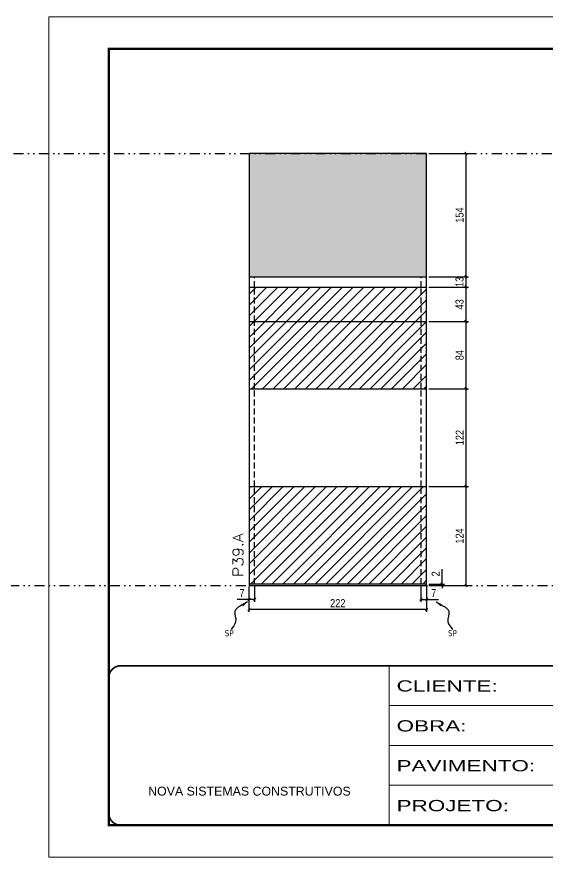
# Model space of a CAD drawing. Extents: x 13741 to 27878, y -21631 to 6985.
# Drawn here: x 19128 to 19791, y -7848 to -6798 of the extents above; entities that cross this region are included whole.
import ezdxf

# ---------------------------------------------------------------- set-up
doc = ezdxf.new("R2010")
doc.units = 0
for name, pattern in [('CONTINUO', [0]), ('DASHED', [0.75, 0.5, -0.25]), ('DIVIDE2', [0.625, 0.25, -0.125, 0, -0.125, 0, -0.125]), ('HIDDEN', [0.375, 0.25, -0.125])]:
    doc.linetypes.add(name, pattern=pattern)
for name, color, linetype in [('COTA', 241, 'Continuous'), ('Nível', 160, 'Continuous'), ('Painéis', 200, 'Continuous'), ('Sarrafo de Pressão', 42, 'HIDDEN'), ('texto', 7, 'Continuous')]:
    doc.layers.add(name, color=color, linetype=linetype)
for name, color, linetype, lineweight in [('Folhas', 255, 'Continuous', 9), ('Hachura', 251, 'Continuous', 9), ('SARRAFO DE PRESSAO', 251, 'DASHED', 9), ('Texto Seção', 7, 'Continuous', 15)]:
    doc.layers.add(name, color=color, linetype=linetype, lineweight=lineweight)
doc.styles.add('ARIAL', font='arial.ttf')
doc.styles.add('COTA TECNICA', font='techl___.ttf', dxfattribs={"height": 10})
doc.styles.add('COTA TECNICA-50', font='techl___.ttf', dxfattribs={"height": 10})
doc.styles.add('REGUA-120', font='ROMANS.shx', dxfattribs={"height": 15})
doc.styles.get("Standard").update_dxf_attribs({"font": 'arial.ttf'})
doc.styles.add('Tecnologia', font='')
doc.styles.get('Tecnologia').set_extended_font_data('Forgotten Futurist')
doc.dimstyles.new('COTA PAINEL-50', dxfattribs={"dimtxt": 10, "dimasz": 3, "dimexe": 3, "dimexo": 3, "dimgap": 3, "dimtad": 1, "dimdec": 1, "dimzin": 12, "dimdsep": 46, "dimtxsty": 'COTA TECNICA-50', "dimblk1": 'OBLIQUE', "dimblk2": 'OBLIQUE', "dimsah": 1, "dimcen": 0.9, "dimclrd": 4, "dimclre": 4, "dimclrt": 240, "dimadec": 1, "dimazin": 3, "dimtfac": 1, "dimtdec": 1, "dimtmove": 0, "dimatfit": 3, "dimfxl": 1, "dimtolj": 1, "dimtzin": 12, "dimarcsym": 0})
doc.dimstyles.new('PAINEL', dxfattribs={"dimtxt": 10, "dimasz": 3, "dimexe": 3, "dimexo": 3, "dimgap": 3, "dimtad": 1, "dimdec": 1, "dimzin": 12, "dimdsep": 46, "dimtxsty": 'COTA TECNICA', "dimblk1": 'OBLIQUE', "dimblk2": 'OBLIQUE', "dimsah": 1, "dimcen": 0.9, "dimclrd": 4, "dimclre": 4, "dimclrt": 240, "dimadec": 1, "dimazin": 3, "dimtfac": 1, "dimtdec": 1, "dimtmove": 0, "dimatfit": 3, "dimfxl": 1, "dimtolj": 1, "dimtzin": 12, "dimarcsym": 0})
doc.dimstyles.get("Standard").update_dxf_attribs({"dimtxt": 0.18, "dimasz": 0.18, "dimexe": 0.18, "dimexo": 0.0625, "dimgap": 0.09, "dimtad": 0, "dimtih": 1, "dimtoh": 1, "dimdec": 4, "dimzin": 0, "dimdsep": 46, "dimtxsty": 'Standard', "dimcen": 0.09, "dimadec": 0, "dimazin": 0, "dimtfac": 1, "dimtdec": 4, "dimtofl": 0, "dimtmove": 0, "dimatfit": 3, "dimfxl": 1, "dimtolj": 1, "dimtzin": 0, "dimarcsym": 0})

# ---------------------------------------------------------------- blocks, each defined once
blk = doc.blocks.new('9999999999')
at = {"color": 30, "linetype": 'CONTINUO'}
for p, q in [((98564.6, 34230.2), (98564.6, 34429.4)), ((98564.6, 34379.6), (99584, 34379.6)), ((98564.6, 34329.8), (99488, 34329.8)), ((99584, 34329.8), (99488, 34329.8)), ((99488, 34329.8), (99488, 34230.2)), ((98564.6, 34280), (99488, 34280))]:
    blk.add_line(p, q, dxfattribs=at)
at = {"color": 30, "linetype": 'CONTINUO', "const_width": 2}
blk.add_lwpolyline([(99584, 34230.2), (99584, 34414.4, 0.414214), (99569, 34429.4), (98229, 34429.4, 0.414214), (98214, 34414.4), (98214, 34245.2, 0.414214), (98229, 34230.2), (99584, 34230.2)], format="xyb", dxfattribs=at)
at = {"layer": 'Folhas'}
blk.add_lwpolyline([(98139, 34190.2), (99624, 34190.2), (99624, 35240.2), (98139, 35240.2)], close=True, dxfattribs=at)
at = {"layer": 'Folhas', "color": 30, "const_width": 3}
blk.add_lwpolyline([(98214, 34230.2), (99584, 34230.2), (99584, 35200.2), (98214, 35200.2)], close=True, dxfattribs=at)
at = {"color": 7, "linetype": 'Continuous', "ltscale": 5, "style": 'ARIAL'}
for s, height, p in [('SKR', 15.48, (98837.7, 34393.1)), ('LEAF LOEFGREN', 15.483, (98837.7, 34343.3)), ('2° SUBSOLO SUPERIOR', 15.483, (98837.7, 34293.5)), ('NOVA SISTEMAS CONSTRUTIVOS', 11.059, (98263.2, 34267.2)), ('PILARES', 15.48, (98837.7, 34243.7))]:
    blk.add_text(s, height=height, dxfattribs=at).set_placement(p)
at = {"layer": 'Folhas', "color": 7, "style": 'Tecnologia', "width": 1.5}
for s, p in [('CLIENTE:', (98573.7, 34397.2)), ('OBRA:', (98573.7, 34347.3)), ('PAVIMENTO:', (98573.7, 34297.5)), ('PROJETO:', (98573.7, 34247.7))]:
    blk.add_text(s, height=14, dxfattribs=at).set_placement(p)
blk = doc.blocks.new('_Oblique')
at = {"color": 0, "linetype": 'ByBlock', "lineweight": -2}
blk.add_line((-0.5, -0.5), (0.5, 0.5), dxfattribs=at)
blk = doc.blocks.new('*D2103')
at = {"layer": 'COTA', "color": 4, "lineweight": -2, "transparency": 16777216}
for p, q in [((19418.7, -7509.9), (19418.7, -7541.8)), ((19640.7, -7509.9), (19640.7, -7541.8)), ((19640.7, -7538.8), (19418.7, -7538.8))]:
    blk.add_line(p, q, dxfattribs=at)
at = {"layer": 'Defpoints', "color": 0, "transparency": 16777216}
for p in [(19418.7, -7506.9), (19640.7, -7506.9), (19418.7, -7538.8)]:
    blk.add_point(p, dxfattribs=at)
at = {"layer": 'COTA', "color": 4, "lineweight": -2, "transparency": 16777216, "xscale": 3, "yscale": 3, "zscale": 3, "rotation": 180}
blk.add_blockref('_Oblique', (19418.7, -7538.8), dxfattribs=at)
at = {"layer": 'COTA', "color": 4, "lineweight": -2, "transparency": 16777216, "xscale": 3, "yscale": 3, "zscale": 3}
blk.add_blockref('_Oblique', (19640.7, -7538.8), dxfattribs=at)
at = {"layer": 'COTA', "color": 240, "transparency": 16777216, "insert": (19529.7, -7530.8), "char_height": 10, "attachment_point": 5, "style": 'COTA TECNICA'}
blk.add_mtext('\\A1;222', dxfattribs=at)
blk = doc.blocks.new('*D2104')
at = {"layer": 'COTA', "color": 4, "lineweight": -2, "transparency": 16777216}
for p, q in [((19633.7, -7509.9), (19633.7, -7529.1)), ((19640.7, -7511.9), (19640.7, -7529.1)), ((19633.7, -7526.1), (19640.7, -7526.1)), ((19640.7, -7526.1), (19655.5, -7526.1))]:
    blk.add_line(p, q, dxfattribs=at)
at = {"layer": 'Defpoints', "color": 0, "transparency": 16777216}
for p in [(19633.7, -7506.9), (19640.7, -7508.9), (19640.7, -7526.1)]:
    blk.add_point(p, dxfattribs=at)
at = {"layer": 'COTA', "color": 4, "lineweight": -2, "transparency": 16777216, "xscale": 3, "yscale": 3, "zscale": 3, "rotation": 180}
blk.add_blockref('_Oblique', (19633.7, -7526.1), dxfattribs=at)
at = {"layer": 'COTA', "color": 4, "lineweight": -2, "transparency": 16777216, "xscale": 3, "yscale": 3, "zscale": 3}
blk.add_blockref('_Oblique', (19640.7, -7526.1), dxfattribs=at)
at = {"layer": 'COTA', "color": 240, "transparency": 16777216, "insert": (19649.6, -7518.1), "char_height": 10, "attachment_point": 5, "style": 'COTA TECNICA-50'}
blk.add_mtext('\\A1;7', dxfattribs=at)
blk = doc.blocks.new('*D2105')
at = {"layer": 'COTA', "color": 4, "lineweight": -2, "transparency": 16777216}
for p, q in [((19418.7, -7511.9), (19418.7, -7529.1)), ((19425.7, -7509.9), (19425.7, -7529.1)), ((19418.7, -7526.1), (19404, -7526.1)), ((19425.7, -7526.1), (19418.7, -7526.1))]:
    blk.add_line(p, q, dxfattribs=at)
at = {"layer": 'Defpoints', "color": 0, "transparency": 16777216}
for p in [(19425.7, -7506.9), (19418.7, -7508.9), (19418.7, -7526.1)]:
    blk.add_point(p, dxfattribs=at)
at = {"layer": 'COTA', "color": 4, "lineweight": -2, "transparency": 16777216, "xscale": 3, "yscale": 3, "zscale": 3, "rotation": 180}
blk.add_blockref('_Oblique', (19418.7, -7526.1), dxfattribs=at)
at = {"layer": 'COTA', "color": 4, "lineweight": -2, "transparency": 16777216, "xscale": 3, "yscale": 3, "zscale": 3}
blk.add_blockref('_Oblique', (19425.7, -7526.1), dxfattribs=at)
at = {"layer": 'COTA', "color": 240, "transparency": 16777216, "insert": (19409.9, -7518.1), "char_height": 10, "attachment_point": 5, "style": 'COTA TECNICA-50'}
blk.add_mtext('\\A1;7', dxfattribs=at)
blk = doc.blocks.new('*D2106')
at = {"layer": 'COTA', "color": 4, "lineweight": -2, "transparency": 16777216}
for p, q in [((19660, -7506.9), (19660, -7488.1)), ((19643.7, -7506.9), (19663, -7506.9)), ((19660, -7508.9), (19660, -7506.9)), ((19643.7, -7508.9), (19663, -7508.9)), ((19660, -7508.9), (19660, -7511.9))]:
    blk.add_line(p, q, dxfattribs=at)
at = {"layer": 'Defpoints', "color": 0, "transparency": 16777216}
for p in [(19640.7, -7506.9), (19640.7, -7508.9), (19660, -7508.9)]:
    blk.add_point(p, dxfattribs=at)
at = {"layer": 'COTA', "color": 4, "lineweight": -2, "transparency": 16777216, "xscale": 3, "yscale": 3, "zscale": 3}
for p, rotation in [((19660, -7506.9), 270), ((19660, -7508.9), 90)]:
    blk.add_blockref('_Oblique', p, dxfattribs=dict(at, rotation=rotation))
at = {"layer": 'COTA', "color": 240, "transparency": 16777216, "insert": (19652, -7494.1), "char_height": 10, "attachment_point": 5, "rotation": 90, "style": 'COTA TECNICA-50'}
blk.add_mtext('\\A1;2', dxfattribs=at)
blk = doc.blocks.new('*D2107')
at = {"layer": 'COTA', "color": 4, "lineweight": -2, "transparency": 16777216}
for p, q in [((19643.7, -7262.9), (19693.1, -7262.9)), ((19690.1, -7384.9), (19690.1, -7262.9)), ((19643.7, -7384.9), (19693.1, -7384.9))]:
    blk.add_line(p, q, dxfattribs=at)
at = {"layer": 'Defpoints', "color": 0, "transparency": 16777216}
for p in [(19640.7, -7262.9), (19690.1, -7262.9), (19640.7, -7384.9)]:
    blk.add_point(p, dxfattribs=at)
at = {"layer": 'COTA', "color": 4, "lineweight": -2, "transparency": 16777216, "xscale": 3, "yscale": 3, "zscale": 3}
for p, rotation in [((19690.1, -7262.9), 90), ((19690.1, -7384.9), 270)]:
    blk.add_blockref('_Oblique', p, dxfattribs=dict(at, rotation=rotation))
at = {"layer": 'COTA', "color": 240, "transparency": 16777216, "insert": (19682.1, -7323.9), "char_height": 10, "attachment_point": 5, "rotation": 90, "style": 'COTA TECNICA-50'}
blk.add_mtext('\\A1;122', dxfattribs=at)
blk = doc.blocks.new('*D2114')
at = {"layer": 'COTA', "color": 4, "linetype": 'ByBlock', "lineweight": -2, "transparency": 16777216}
for p, q in [((19643.7, -7384.9), (19693.1, -7384.9)), ((19690.1, -7508.9), (19690.1, -7384.9)), ((19643.7, -7508.9), (19693.1, -7508.9))]:
    blk.add_line(p, q, dxfattribs=at)
at = {"layer": 'Defpoints', "color": 0, "linetype": 'ByBlock', "transparency": 16777216}
for p in [(19640.7, -7384.9), (19690.1, -7384.9), (19640.7, -7508.9)]:
    blk.add_point(p, dxfattribs=at)
at = {"layer": 'COTA', "color": 4, "linetype": 'ByBlock', "lineweight": -2, "transparency": 16777216, "xscale": 3, "yscale": 3, "zscale": 3}
for p, rotation in [((19690.1, -7384.9), 90), ((19690.1, -7508.9), 270)]:
    blk.add_blockref('_Oblique', p, dxfattribs=dict(at, rotation=rotation))
at = {"layer": 'COTA', "color": 240, "linetype": 'ByBlock', "transparency": 16777216, "insert": (19682, -7446.9), "char_height": 10, "attachment_point": 5, "rotation": 90, "style": 'COTA TECNICA'}
blk.add_mtext('\\A1;124', dxfattribs=at)
blk = doc.blocks.new('*D2115')
at = {"layer": 'COTA', "color": 4, "linetype": 'ByBlock', "lineweight": -2, "transparency": 16777216}
for p, q in [((19643.7, -7384.9), (19693.1, -7384.9)), ((19690.1, -7508.9), (19690.1, -7384.9)), ((19643.7, -7508.9), (19693.1, -7508.9))]:
    blk.add_line(p, q, dxfattribs=at)
at = {"layer": 'Defpoints', "color": 0, "linetype": 'ByBlock', "transparency": 16777216}
for p in [(19640.7, -7384.9), (19690.1, -7384.9), (19640.7, -7508.9)]:
    blk.add_point(p, dxfattribs=at)
at = {"layer": 'COTA', "color": 4, "linetype": 'ByBlock', "lineweight": -2, "transparency": 16777216, "xscale": 3, "yscale": 3, "zscale": 3}
for p, rotation in [((19690.1, -7384.9), 90), ((19690.1, -7508.9), 270)]:
    blk.add_blockref('_Oblique', p, dxfattribs=dict(at, rotation=rotation))
at = {"layer": 'COTA', "color": 240, "linetype": 'ByBlock', "transparency": 16777216, "insert": (19682, -7446.9), "char_height": 10, "attachment_point": 5, "rotation": 90, "style": 'COTA TECNICA'}
blk.add_mtext('\\A1;124', dxfattribs=at)
blk = doc.blocks.new('*D2116')
at = {"layer": 'COTA', "color": 4, "lineweight": -2, "transparency": 16777216}
for p, q in [((19643.7, -7178.9), (19693.1, -7178.9)), ((19690.1, -7262.9), (19690.1, -7178.9)), ((19643.7, -7262.9), (19693.1, -7262.9))]:
    blk.add_line(p, q, dxfattribs=at)
at = {"layer": 'Defpoints', "color": 0, "transparency": 16777216}
for p in [(19640.7, -7178.9), (19690.1, -7178.9), (19640.7, -7262.9)]:
    blk.add_point(p, dxfattribs=at)
at = {"layer": 'COTA', "color": 4, "lineweight": -2, "transparency": 16777216, "xscale": 3, "yscale": 3, "zscale": 3}
for p, rotation in [((19690.1, -7178.9), 90), ((19690.1, -7262.9), 270)]:
    blk.add_blockref('_Oblique', p, dxfattribs=dict(at, rotation=rotation))
at = {"layer": 'COTA', "color": 240, "transparency": 16777216, "insert": (19682, -7220.9), "char_height": 10, "attachment_point": 5, "rotation": 90, "style": 'COTA TECNICA'}
blk.add_mtext('\\A1;84', dxfattribs=at)
blk = doc.blocks.new('*D2120')
at = {"layer": 'COTA', "color": 4, "lineweight": -2, "transparency": 16777216}
for p, q in [((19643.7, -6968.9), (19693.1, -6968.9)), ((19690.1, -7122.9), (19690.1, -6968.9)), ((19643.7, -7122.9), (19693.1, -7122.9))]:
    blk.add_line(p, q, dxfattribs=at)
at = {"layer": 'Defpoints', "color": 0, "transparency": 16777216}
for p in [(19640.7, -6968.9), (19690.1, -6968.9), (19640.7, -7122.9)]:
    blk.add_point(p, dxfattribs=at)
at = {"layer": 'COTA', "color": 4, "lineweight": -2, "transparency": 16777216, "xscale": 3, "yscale": 3, "zscale": 3}
for p, rotation in [((19690.1, -6968.9), 90), ((19690.1, -7122.9), 270)]:
    blk.add_blockref('_Oblique', p, dxfattribs=dict(at, rotation=rotation))
at = {"layer": 'COTA', "color": 240, "transparency": 16777216, "insert": (19682, -7045.9), "char_height": 10, "attachment_point": 5, "rotation": 90, "style": 'COTA TECNICA'}
blk.add_mtext('\\A1;154', dxfattribs=at)
blk = doc.blocks.new('*D2121')
at = {"layer": 'COTA', "color": 4, "lineweight": -2, "transparency": 16777216}
for p, q in [((19643.7, -7135.9), (19693.1, -7135.9)), ((19690.1, -7178.9), (19690.1, -7135.9)), ((19643.7, -7178.9), (19693.1, -7178.9))]:
    blk.add_line(p, q, dxfattribs=at)
at = {"layer": 'Defpoints', "color": 0, "transparency": 16777216}
for p in [(19640.7, -7135.9), (19690.1, -7135.9), (19640.7, -7178.9)]:
    blk.add_point(p, dxfattribs=at)
at = {"layer": 'COTA', "color": 4, "lineweight": -2, "transparency": 16777216, "xscale": 3, "yscale": 3, "zscale": 3}
for p, rotation in [((19690.1, -7135.9), 90), ((19690.1, -7178.9), 270)]:
    blk.add_blockref('_Oblique', p, dxfattribs=dict(at, rotation=rotation))
at = {"layer": 'COTA', "color": 240, "transparency": 16777216, "insert": (19681.9, -7157.4), "char_height": 10, "attachment_point": 5, "rotation": 90, "style": 'COTA TECNICA'}
blk.add_mtext('\\A1;43', dxfattribs=at)
blk = doc.blocks.new('*D2122')
at = {"layer": 'COTA', "color": 4, "lineweight": -2, "transparency": 16777216}
for p, q in [((19643.7, -7122.9), (19693.1, -7122.9)), ((19690.1, -7135.9), (19690.1, -7122.9)), ((19643.7, -7135.9), (19693.1, -7135.9))]:
    blk.add_line(p, q, dxfattribs=at)
at = {"layer": 'Defpoints', "color": 0, "transparency": 16777216}
for p in [(19640.7, -7122.9), (19690.1, -7122.9), (19640.7, -7135.9)]:
    blk.add_point(p, dxfattribs=at)
at = {"layer": 'COTA', "color": 4, "lineweight": -2, "transparency": 16777216, "xscale": 3, "yscale": 3, "zscale": 3}
for p, rotation in [((19690.1, -7122.9), 90), ((19690.1, -7135.9), 270)]:
    blk.add_blockref('_Oblique', p, dxfattribs=dict(at, rotation=rotation))
at = {"layer": 'COTA', "color": 240, "transparency": 16777216, "insert": (19681.9, -7129.4), "char_height": 10, "attachment_point": 5, "rotation": 90, "style": 'COTA TECNICA'}
blk.add_mtext('\\A1;13', dxfattribs=at)

msp = doc.modelspace()

# ---------------------------------------------------------------- hatches: boundary and pattern name
at = {"layer": 'COTA'}
h = msp.add_hatch(dxfattribs=at)
h.set_pattern_fill('AR-CONC', color=256, scale=0.03)
h.set_pattern_definition([(50, (3133.768, 3e-12), (5.4655401, -0.4781726), [0.5715, -6.2865]), (355, (3133.768, 3e-12), (-1.0573026, 5.7317054), [0.4572, -5.0292175]), (100.451445, (3134.2233, -0.04), (4.4082374, 5.2535326), [0.4857003, -5.3427073]), (46.1842, (3133.768, 1.524), (8.1323712, -1.2612698), [0.85725, -9.42975]), (96.63556, (3134.4456, 1.419), (7.122124, 7.4227837), [0.7285507, -8.0140682]), (351.18415, (3133.768, 1.524), (7.122124, 7.4227837), [0.685799, -7.543792]), (21, (3134.53, 1.143), (4.5484317, -3.067956), [0.5715, -6.2865]), (326, (3134.53, 1.143), (1.8540609, 5.525639), [0.4572, -5.0292]), (71.451445, (3134.909, 0.8873), (6.4024926, 2.457683), [0.4857003, -5.3426981]), (37.5, (3133.7679, 3e-12), (0.0926581, 2.53665117), [0, -4.96824, 0, -5.1054, 0, -5.04825]), (7.5, (3133.768, 3e-12), (2.00458988, 3.00541724), [0, -2.91084, 0, -4.85394, 0, -1.92405]), (327.5, (3132.0686, 3e-12), (4.06771786, -0.17186232), [0, -1.905, 0, -5.9436, 0, -7.8867]), (317.5, (3131.3066, 3e-12), (4.44387544, 0.7627947), [0, -2.4765, 0, -3.94716, 0, -5.6007])])
h.paths.add_polyline_path([(19418.74, -6968.89), (19418.74, -7122.89), (19640.74, -7122.89), (19640.74, -6968.89)])
at = {"layer": 'Hachura', "linetype": 'ByBlock'}
h = msp.add_hatch(dxfattribs=at)
h.set_pattern_fill('ANSI31', color=256, scale=3)
h.paths.add_polyline_path([(19640.74, -7178.89), (19640.74, -7135.89), (19418.74, -7135.89), (19418.74, -7178.89)])
h.paths.add_polyline_path([(19640.74, -7262.89), (19640.74, -7178.89), (19418.74, -7178.89), (19418.74, -7262.89)])
h.paths.add_polyline_path([(19640.74, -7506.89), (19640.74, -7384.89), (19418.74, -7384.89), (19418.74, -7506.89)])
h.paths.add_polyline_path([(19836.63, -7384.89), (19836.63, -7506.89), (20058.63, -7506.89), (20058.63, -7384.89)])
h.paths.add_polyline_path([(20058.63, -7384.89), (20058.63, -7262.89), (19836.63, -7262.89), (19836.63, -7384.89)])
h.paths.add_polyline_path([(20271.71, -7295.89), (20246.71, -7295.89), (20246.71, -7506.89), (20271.71, -7506.89)])
h.paths.add_polyline_path([(20464.39, -7506.89), (20489.39, -7506.89), (20489.39, -7262.89), (20464.39, -7262.89)])

# ---------------------------------------------------------------- linework, layer by layer
at = {"layer": 'COTA'}
msp.add_lwpolyline([(19418.74, -7122.89), (19640.74, -7122.89), (19640.74, -6968.89), (19418.74, -6968.89)], close=True, dxfattribs=at)
at = {"layer": 'Nível', "color": 4, "linetype": 'DIVIDE2', "ltscale": 50}
for p, q in [((17583.47, -6968.89), (21531.15, -6968.89)), ((13741.09, -7508.89), (21531.15, -7508.89))]:
    msp.add_line(p, q, dxfattribs=at)
at = {"layer": 'Painéis'}
for p, q in [((19418.74, -7122.89), (19418.74, -7508.89)), ((19418.74, -7122.89), (19640.74, -7122.89)), ((19640.74, -7508.89), (19640.74, -7122.89)), ((19418.74, -7135.89), (19640.74, -7135.89)), ((19418.74, -7178.89), (19640.74, -7178.89)), ((19418.74, -7262.89), (19640.74, -7262.89)), ((19418.74, -7384.89), (19640.74, -7384.89)), ((19418.74, -7508.89), (19640.74, -7508.89))]:
    msp.add_line(p, q, dxfattribs=at)
msp.add_lwpolyline([(19640.74, -7506.89), (19418.74, -7506.89), (19418.74, -7508.89), (19640.74, -7508.89)], close=True, dxfattribs=at)
at = {"layer": 'Sarrafo de Pressão', "ltscale": 30}
for p, q in [((19425.74, -7135.89), (19425.74, -7122.89)), ((19633.74, -7135.89), (19633.74, -7122.89)), ((19425.74, -7178.89), (19425.74, -7135.89)), ((19633.74, -7178.89), (19633.74, -7135.89)), ((19425.74, -7262.89), (19425.74, -7178.89)), ((19633.74, -7262.89), (19633.74, -7178.89)), ((19425.74, -7384.89), (19425.74, -7262.89)), ((19633.74, -7384.89), (19633.74, -7262.89)), ((19425.74, -7506.89), (19425.74, -7384.89)), ((19633.74, -7506.89), (19633.74, -7384.89))]:
    msp.add_line(p, q, dxfattribs=at)

# ---------------------------------------------------------------- block references
at = {"layer": 'SARRAFO DE PRESSAO', "color": 6, "linetype": 'ByBlock'}
msp.add_blockref('9999999999', (-78970.51, -42038.38), dxfattribs=at)

# ---------------------------------------------------------------- texts
at = {"layer": 'texto', "color": 0, "char_height": 7.5, "attachment_point": 5}
for insert in [(19393.97, -7568.38), (19672.99, -7568.38)]:
    msp.add_mtext('{\\fTahoma|b0|i0|c0|p34;\\C4;SP}', dxfattribs=dict(at, insert=insert))
at = {"layer": 'Texto Seção', "style": 'REGUA-120', "width": 1.1}
msp.add_text('P39.A', height=13, rotation=90, dxfattribs=at).set_placement((19411.49, -7498.13))

# ---------------------------------------------------------------- dimensions: what is measured, and where the dimension line sits
at = {"layer": 'COTA'}
for base, p1, p2, angle, dimstyle, picture, middle in [((19690.11, -6968.89), (19640.74, -7122.89), (19640.74, -6968.89), 90, 'PAINEL', '*D2120', (19682, -7045.89)), ((19690.11, -7135.89), (19640.74, -7178.89), (19640.74, -7135.89), 90, 'PAINEL', '*D2121', (19681.89, -7157.39)), ((19690.11, -7178.89), (19640.74, -7262.89), (19640.74, -7178.89), 90, 'PAINEL', '*D2116', (19682.02, -7220.89)), ((19690.11, -7262.89), (19640.74, -7384.89), (19640.74, -7262.89), 90, 'COTA PAINEL-50', '*D2107', (19682.05, -7323.89)), ((19418.74, -7526.13), (19425.74, -7506.89), (19418.74, -7508.89), 180, 'COTA PAINEL-50', '*D2105', (19409.88, -7518.06))]:
    dim = msp.add_linear_dim(base=base, p1=p1, p2=p2, angle=angle, dimstyle=dimstyle, dxfattribs=at)
    dim.commit()
    dim.dimension.update_dxf_attribs({"geometry": picture, "text_midpoint": middle})
for base, p1, p2, dimstyle, picture, middle in [((19690.11, -7122.89), (19640.74, -7135.89), (19640.74, -7122.89), 'PAINEL', '*D2122', (19690.11, -7129.39)), ((19660, -7508.89), (19640.74, -7506.89), (19640.74, -7508.89), 'COTA PAINEL-50', '*D2106', (19660, -7494.14))]:
    dim = msp.add_linear_dim(base=base, p1=p1, p2=p2, angle=90, dimstyle=dimstyle, dxfattribs=at)
    dim.commit()
    dim.dimension.update_dxf_attribs({"geometry": picture, "text_midpoint": middle, "dimtype": 160})
at = {"layer": 'COTA', "linetype": 'ByBlock'}
for picture in ['*D2114', '*D2115']:
    dim = msp.add_aligned_dim(p1=(19640.74, -7508.89), p2=(19640.74, -7384.89), distance=-49.37, dimstyle='PAINEL', dxfattribs=at)
    dim.commit()
    dim.dimension.update_dxf_attribs({"geometry": picture, "text_midpoint": (19682.04, -7446.89)})
at = {"layer": 'COTA'}
dim = msp.add_linear_dim(base=(19418.74, -7538.79), p1=(19640.74, -7506.89), p2=(19418.74, -7506.89), angle=180, dimstyle='PAINEL', override={"dimarcsym": 2}, dxfattribs=at)
dim.commit()
dim.dimension.update_dxf_attribs({"geometry": '*D2103', "text_midpoint": (19529.74, -7530.79)})
dim = msp.add_linear_dim(base=(19640.74, -7526.13), p1=(19633.74, -7506.89), p2=(19640.74, -7508.89), dimstyle='COTA PAINEL-50', dxfattribs=at)
dim.commit()
dim.dimension.update_dxf_attribs({"geometry": '*D2104', "text_midpoint": (19649.61, -7518.06)})

# ---------------------------------------------------------------- leaders
at = {"layer": 'COTA', "path_type": 1}
for points in [[(19416.92, -7529.07), (19401.13, -7540.91), (19402.05, -7553.91), (19396.5, -7563.69)], [(19652.57, -7529.07), (19668.36, -7540.91), (19667.43, -7553.91), (19672.99, -7563.69)]]:
    msp.add_leader(points, dimstyle='Standard', override={"dimasz": 8}, dxfattribs=at)

doc.saveas('drawing.dxf')
